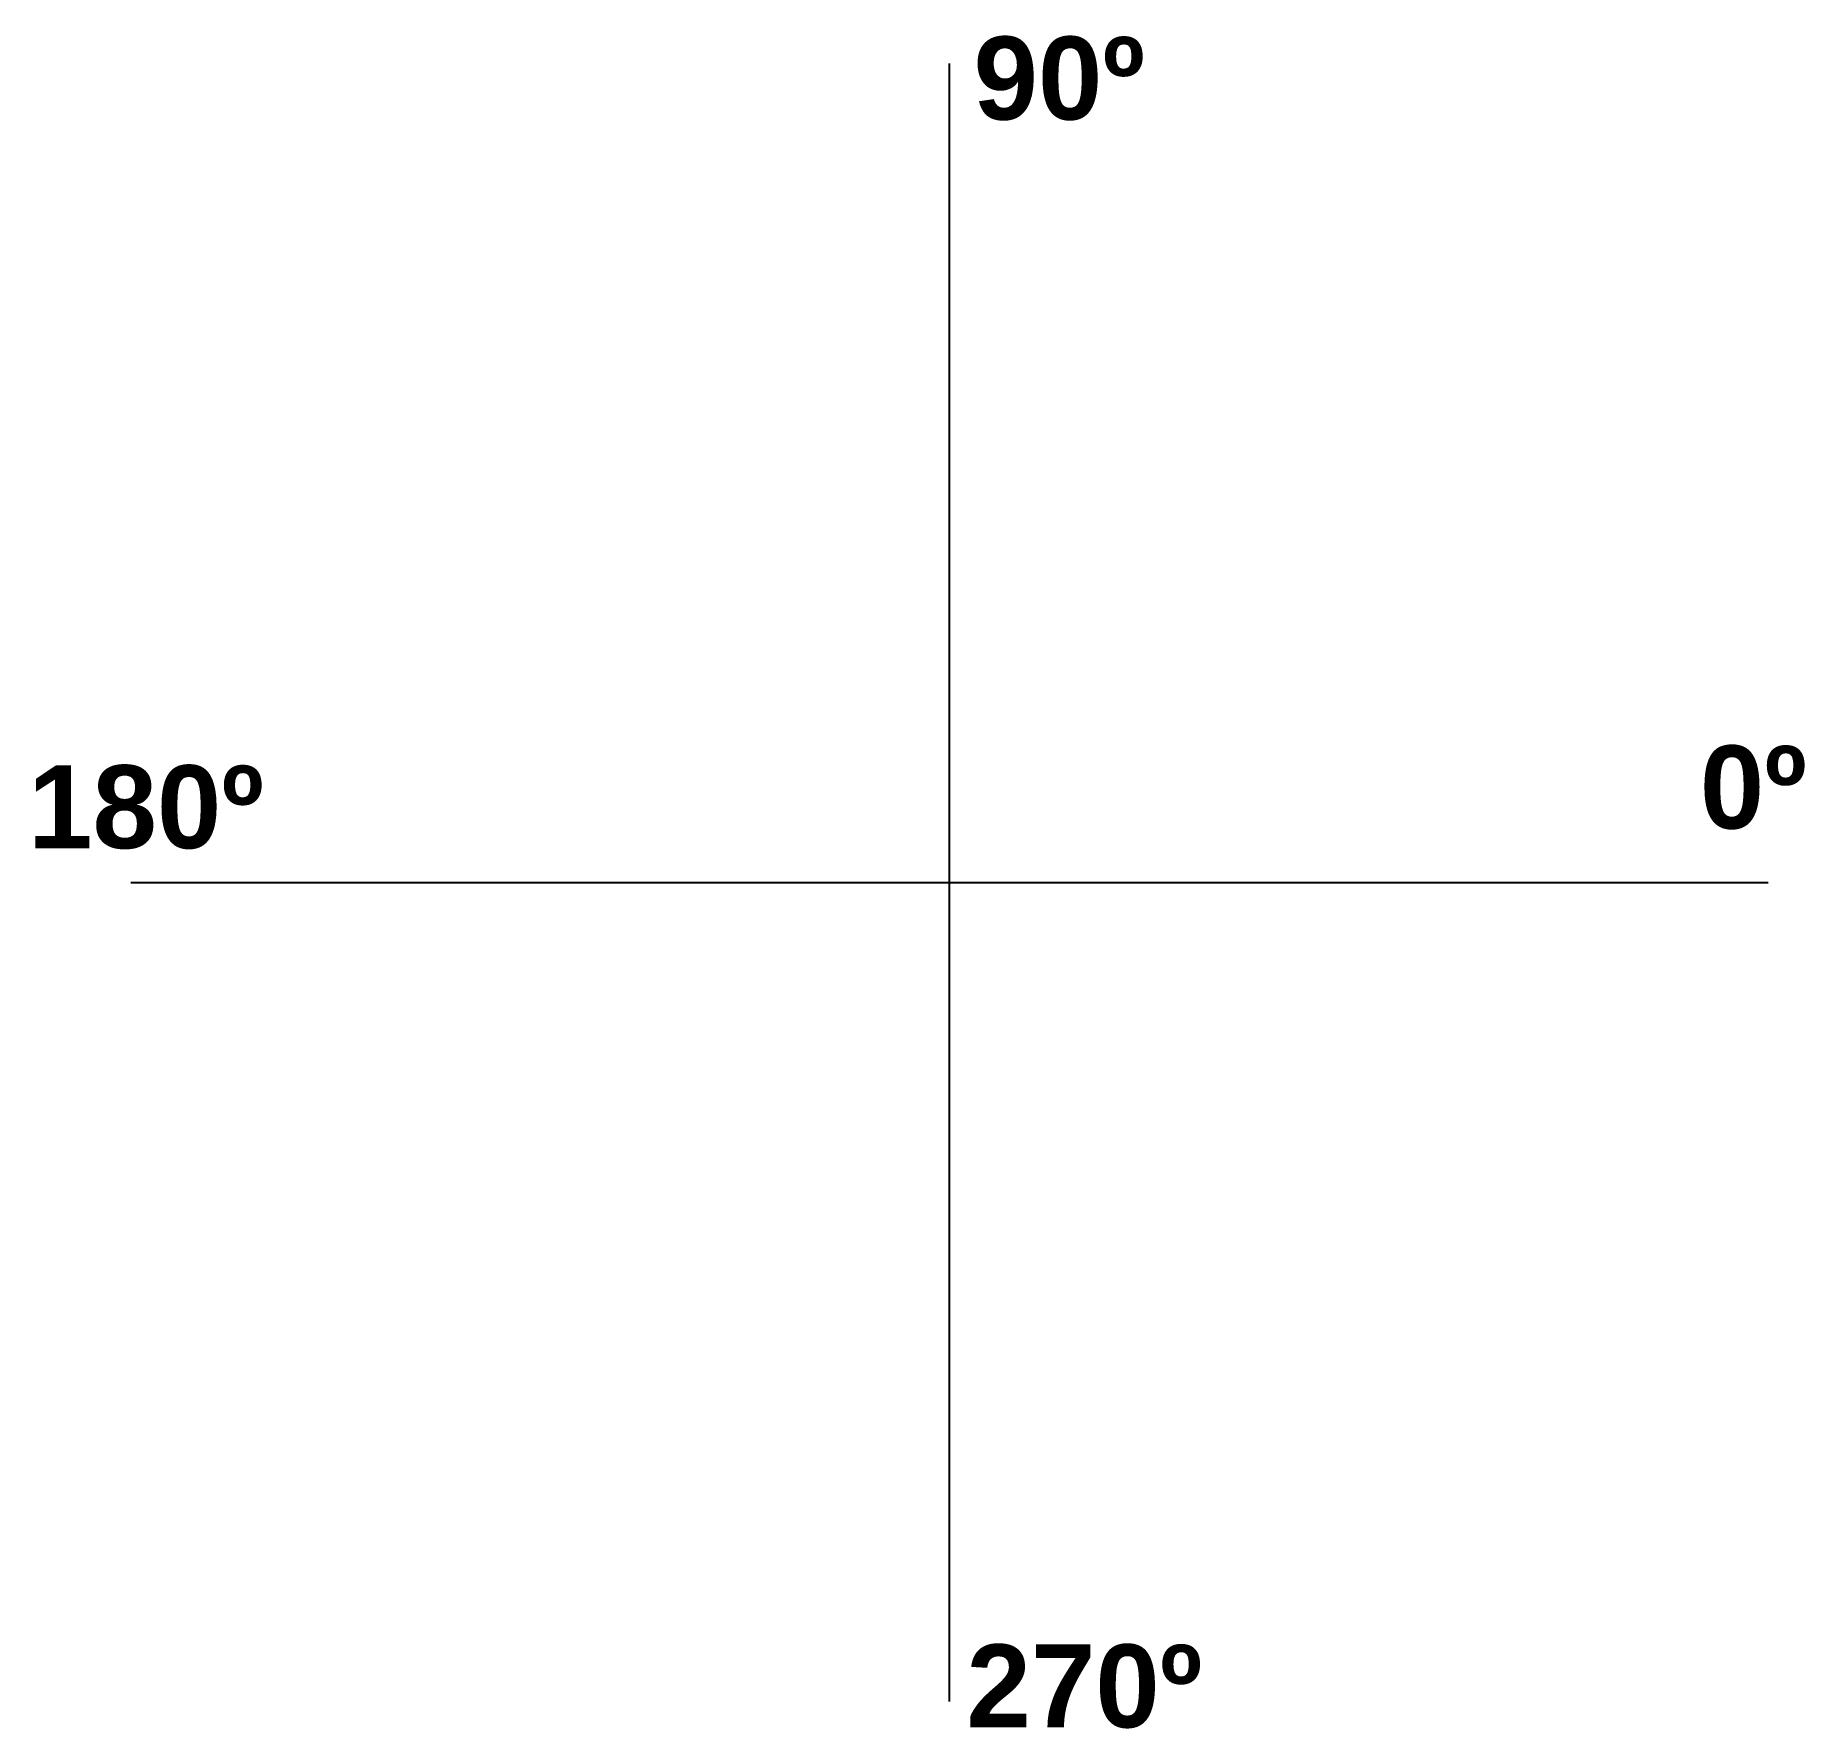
# Model space of a CAD drawing. Header units: centimetres. Extents: x 465.3 to 518.7, y 296.2 to 347.2.
import ezdxf

# ---------------------------------------------------------------- set-up
doc = ezdxf.new("R2010")
doc.units = ezdxf.units.CM
doc.layers.add('contorno', color=5, linetype='Continuous', lineweight=35)
doc.layers.add('Eixos', color=1, linetype='Continuous')
doc.styles.get("Standard").update_dxf_attribs({"font": ''})
doc.styles.get('Standard').set_extended_font_data('Arial', bold=True)

# ---------------------------------------------------------------- blocks, each defined once
blk = doc.blocks.new('eixos')
at = {"layer": 'Eixos'}
for p, q in [((0, -24.685), (0, 24.685)), ((-24.685, 0), (24.685, 0))]:
    blk.add_line(p, q, dxfattribs=at)
at = {"layer": 'Eixos', "char_height": 2.5, "attachment_point": 5}
for s, insert in [('90º', (3.304, 24.232)), ('0º', (24.232, 2.863)), ('180º', (-24.232, 2.268)), ('270º', (4.062, -24.232))]:
    blk.add_mtext_dynamic_manual_height_columns(s, width=7.48507, gutter_width=12.5, heights=[0], dxfattribs=dict(at, insert=insert))

msp = doc.modelspace()

# ---------------------------------------------------------------- block references
at = {"layer": 'contorno'}
msp.add_blockref('eixos', (492.876, 321.652), dxfattribs=at)

doc.saveas('drawing.dxf')
